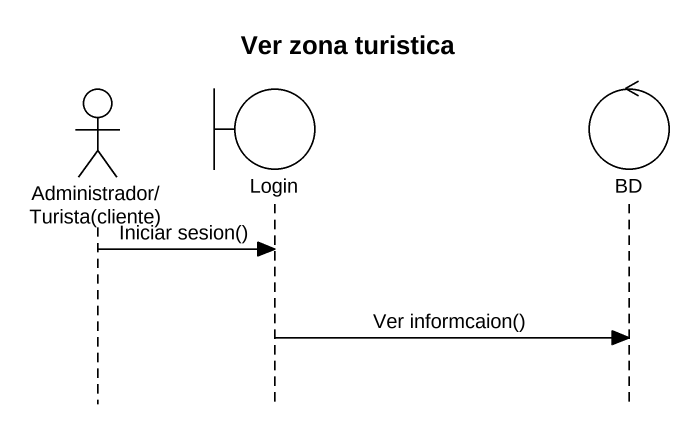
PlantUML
@startuml
title Ver zona turistica
hide footbox
actor "Administrador/Turista(cliente)" as Administrador_Turista
boundary Login
control BD

Administrador_Turista -> Login : Iniciar sesion()
Login -> BD : Ver informcaion()
@enduml
